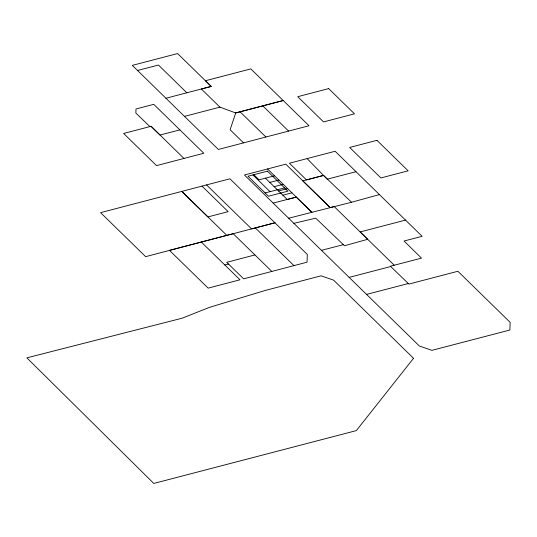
<?xml version="1.0" encoding="UTF-8"?>
<svg xmlns="http://www.w3.org/2000/svg" width="537" height="537" viewBox="0 0 537 537"><rect width="100%" height="100%" fill="white"/><g stroke="black" fill="none" stroke-linecap="round" stroke-linejoin="round"><path stroke-width="0.81" d="M184.533 116.395L218.358 149.461L309.03 125.739L283.247 100.547L240.079 111.803L235.703 112.951L230.111 129.759L243.536 142.876M288.644 218.223L351.534 202.254L379.424 194.582L422.122 236.314L404.046 241.026L421.485 258.122L390.412 266.211L408.865 284.08L457.893 271.266L510.15 322.348L509.861 330.027L431.916 350.346L419.35 345.996L273.132 203.073L296.35 197.139M183.969 158.442L156.549 165.624L123.638 133.458L151.085 126.302L183.969 158.442L203.805 153.253L153.743 104.339L135.989 108.984L135.841 113.079L149.877 126.571L151.025 126.276L159.979 135.029L179.908 129.873M254.921 254.927L226.728 262.325L243.637 278.831L307.057 262.184L307.318 254.484L229.937 178.801L100.58 212.652L145.641 256.652L274.89 222.781M293.88 223.338L315.702 218.156L344.499 245.751L367.691 239.301L334.148 206.523L330.141 207.564L285.785 164.181L244.463 175.002L273.199 203.1M307.11 158.59L327.208 179.183L356.024 171.686L335.128 151.266L289.43 163.228L306.513 179.922L323.576 175.431L351.534 202.254M323.516 175.404L302.808 180.855L330.141 207.564M201.308 242.026L169.47 250.363L208.155 288.134L239.992 279.784L201.308 242.026L233.179 233.696L271.829 271.433M165.92 98.244L211.242 86.43L177.613 53.559L132.297 65.38L137.532 70.488L158.449 65.037L186.842 92.794M219.975 107.145L184.466 116.375L137.532 70.488M235.642 112.931L283.18 100.526L250.819 68.897L205.429 80.745L211.242 86.43L201.368 88.994L219.908 107.125L235.703 112.951M274.541 175.814L259.062 179.821L253.84 174.713M269.802 182.432L278.891 180.07M274.152 186.695L283.247 184.325M278.502 190.95L287.597 188.581M282.858 195.206L291.947 192.837M274.957 222.801L251.585 228.91L206.55 184.929M224.828 264.976L228.473 264.023M405.529 220.11L360.139 231.937L394.218 265.224M321.502 250.343L343.358 244.637M349.144 277.374L390.755 266.533M366.576 294.404L408.295 283.536M265.103 192.931L284.61 187.91M355.957 171.665L379.424 194.582M262.808 105.876L288.617 131.088M240.079 111.803L265.916 137.022M311.796 212.269L296.29 197.119L287.208 199.462L265.446 178.177M255.33 227.896L293.961 265.627M201.993 186.111L228.144 211.652L207.933 216.928L181.788 191.407L226.849 235.401M267.527 168.954L311.863 212.29M252.934 174.948L270.024 191.662M413.537 358.307L356.333 430.614L153.783 483.441L26.85 357.85L182.164 318.199L209.49 307.352L265.01 290.524L321.032 275.823L333.625 280.166L413.537 358.307M328.664 88.598L297.733 96.694L323.549 121.919L354.474 113.831L328.664 88.598M376.94 140.325L349.674 147.453L380.867 177.942L408.16 170.833L376.94 140.325M267.48 171.162L248.02 176.223L268.466 196.227L287.926 191.159L267.48 171.162"/></g></svg>
